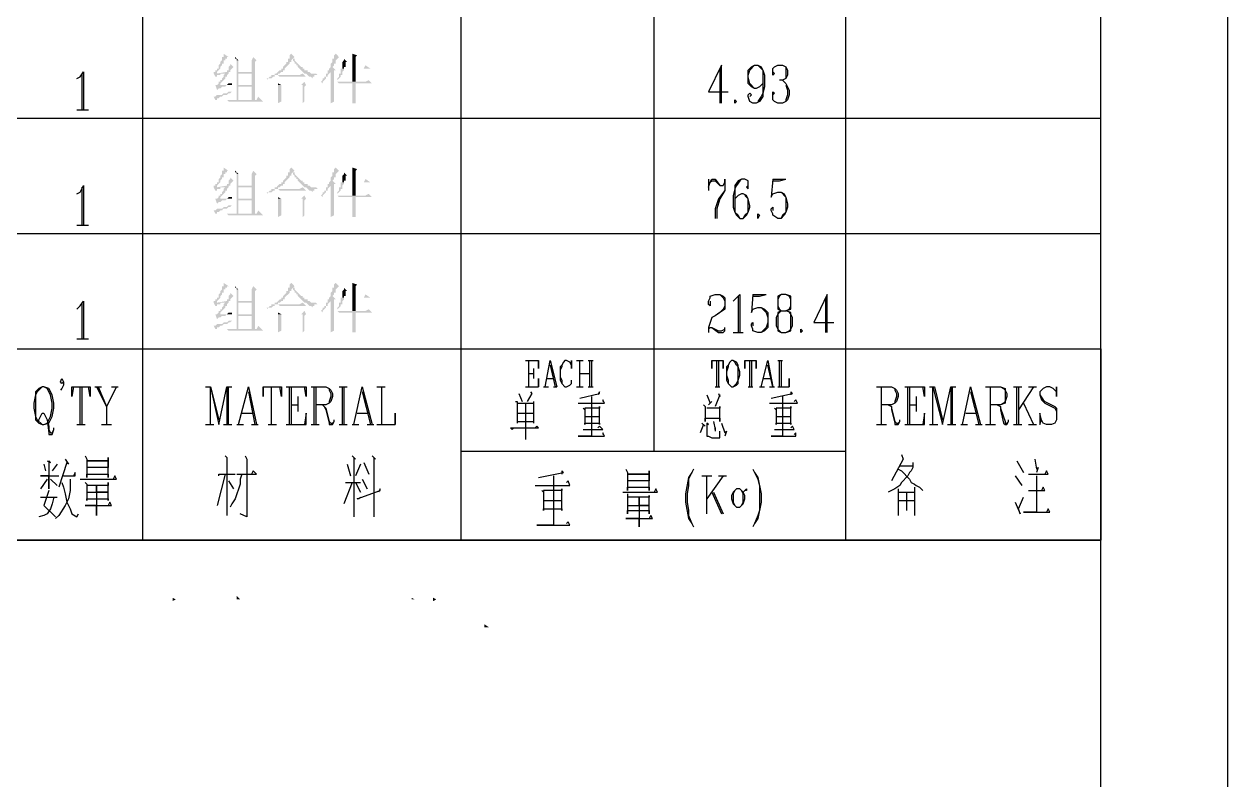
# Model space of a CAD drawing. Extents: x 51 to 246, y 3 to 417.
# Drawn here: x 214.97 to 245.87, y 22.67 to 42.08 of the extents above; entities that cross this region are included whole.
import ezdxf

# ---------------------------------------------------------------- set-up
doc = ezdxf.new("R2010")
doc.units = 0
doc.header["$MEASUREMENT"] = 0
doc.layers.add('_____1', color=160, linetype='Continuous')

msp = doc.modelspace()

# ---------------------------------------------------------------- hatches: boundary and pattern name
at = {"layer": '_____1'}
for points in [[(220.091, 41.317), (220.091, 41.232), (220.049, 41.232), (220.049, 41.148), (220.006, 41.105), (220.006, 41.063), (219.964, 41.021), (219.964, 40.936), (219.922, 40.936), (219.922, 40.894), (219.879, 40.894), (219.879, 40.851), (219.837, 40.851), (219.837, 40.809), (219.879, 40.724), (219.922, 40.724), (219.922, 40.767), (220.006, 40.767), (220.006, 40.809), (220.133, 40.809), (219.922, 40.809), (219.922, 40.851), (220.006, 40.936), (220.006, 40.978), (220.049, 41.021), (220.049, 41.063), (220.091, 41.063), (220.091, 41.148), (220.133, 41.148), (220.133, 41.19), (220.176, 41.19), (220.176, 41.232), (220.218, 41.232)], [(220.387, 41.232), (220.387, 41.19), (220.43, 41.19), (220.43, 41.148), (220.472, 41.148)], [(220.853, 41.232), (220.811, 41.148), (220.43, 41.148), (220.811, 41.148), (220.811, 40.851), (220.472, 40.851), (220.811, 40.809), (220.811, 40.513), (220.472, 40.513), (220.811, 40.47), (220.811, 40.132), (220.43, 40.132), (220.895, 40.132), (220.895, 41.105), (220.938, 41.148)], [(220.43, 41.148), (220.43, 40.132), (220.472, 40.132), (220.472, 40.47), (220.811, 40.47), (220.472, 40.513), (220.472, 40.809), (220.811, 40.809), (220.472, 40.851), (220.472, 41.148), (220.811, 41.148)], [(221.827, 41.317), (221.784, 41.275), (221.784, 41.19), (221.742, 41.19), (221.742, 41.105), (221.7, 41.105), (221.7, 41.063), (221.615, 40.978), (221.615, 40.936), (221.573, 40.936), (221.573, 40.894), (221.53, 40.894), (221.446, 40.809), (221.403, 40.809), (221.403, 40.767), (221.319, 40.767), (221.319, 40.724), (221.276, 40.724), (221.234, 40.682), (221.192, 40.682), (221.234, 40.64), (221.234, 40.682), (221.319, 40.682), (221.361, 40.724), (221.403, 40.724), (221.403, 40.767), (221.488, 40.767), (221.488, 40.809), (221.53, 40.809), (221.573, 40.851), (221.615, 40.851), (221.615, 40.894), (221.657, 40.894), (221.657, 40.936), (221.784, 41.063), (221.784, 41.105), (221.827, 41.105), (221.827, 41.148), (221.911, 41.232)], [(221.869, 41.19), (221.869, 41.148), (221.911, 41.105), (221.911, 41.063), (221.954, 41.063), (221.954, 41.021), (221.996, 41.021), (221.996, 40.978), (222.165, 40.809), (222.208, 40.809), (222.292, 40.724), (222.335, 40.724), (222.377, 40.682), (222.377, 40.724), (222.419, 40.724), (222.419, 40.767), (222.504, 40.767), (222.462, 40.809), (222.335, 40.809), (222.292, 40.851), (222.25, 40.851), (222.25, 40.894), (222.165, 40.894), (222.165, 40.936), (222.123, 40.936), (222.123, 40.978), (222.081, 40.978), (221.911, 41.148), (221.911, 41.19)], [(222.97, 41.317), (222.927, 41.275), (222.927, 41.19), (222.885, 41.19), (222.885, 41.105), (222.843, 41.063), (222.843, 40.978), (222.8, 40.936), (222.8, 40.894), (222.758, 40.894), (222.758, 40.809), (222.716, 40.809), (222.716, 40.724), (222.673, 40.724), (222.673, 40.682), (222.631, 40.682), (222.631, 40.64), (222.589, 40.597), (222.631, 40.555), (222.631, 40.597), (222.716, 40.682), (222.716, 40.724), (222.758, 40.724), (222.758, 40.767), (222.843, 40.851), (222.927, 40.894), (222.97, 40.894), (222.885, 40.978), (222.927, 41.021), (222.927, 41.063), (222.97, 41.063), (222.97, 41.148), (223.054, 41.232)], [(223.181, 41.19), (223.181, 41.148), (223.139, 41.105), (223.139, 40.936), (223.181, 40.936), (223.181, 40.978), (223.224, 40.978), (223.224, 41.105), (223.266, 41.105)], [(223.393, 41.317), (223.393, 40.936), (223.478, 40.936), (223.478, 41.232), (223.52, 41.275)], [(220.26, 41.063), (220.26, 41.021), (220.218, 40.978), (220.218, 40.894), (220.176, 40.894), (220.176, 40.851), (219.922, 40.809), (220.133, 40.809), (220.091, 40.767), (220.091, 40.724), (220.049, 40.682), (220.049, 40.64), (220.006, 40.64), (220.006, 40.597), (219.964, 40.597), (219.964, 40.555), (219.922, 40.513), (219.879, 40.513), (219.922, 40.385), (219.964, 40.428), (220.006, 40.428), (220.049, 40.47), (220.133, 40.47), (220.176, 40.513), (219.964, 40.513), (220.006, 40.513), (220.006, 40.555), (220.049, 40.597), (220.091, 40.64), (220.133, 40.682), (220.133, 40.724), (220.176, 40.724), (220.176, 40.767), (220.218, 40.809), (220.218, 40.851), (220.26, 40.851), (220.26, 40.894), (220.345, 40.978)], [(222.123, 40.809), (222.038, 40.767), (221.488, 40.767), (221.53, 40.724), (222.208, 40.724)], [(222.927, 40.894), (222.843, 40.851), (222.843, 40.047), (222.927, 40.089), (222.927, 40.301)], [(223.732, 41.021), (223.689, 40.936), (223.097, 40.936), (223.097, 40.809), (223.054, 40.809), (223.054, 40.724), (223.012, 40.682), (223.012, 40.64), (223.097, 40.724), (223.097, 40.767), (223.139, 40.767), (223.139, 40.851), (223.181, 40.894), (223.181, 40.936), (223.859, 40.936)], [(220.303, 40.555), (220.218, 40.555), (220.176, 40.513), (219.964, 40.513), (220.303, 40.513)], [(222.165, 40.597), (222.081, 40.513), (221.488, 40.513), (221.488, 40.174), (222.123, 40.174), (222.123, 40.047), (222.165, 40.089), (222.165, 40.174), (221.573, 40.174), (221.573, 40.513), (222.208, 40.513)], [(221.488, 40.555), (221.488, 40.513), (221.573, 40.513)], [(222.208, 40.513), (222.123, 40.513), (222.123, 40.174), (221.573, 40.174), (222.165, 40.174), (222.165, 40.47)], [(223.816, 40.64), (223.732, 40.597), (223.012, 40.597), (223.054, 40.555), (223.901, 40.555)], [(220.98, 40.216), (220.938, 40.132), (220.176, 40.132), (220.218, 40.089), (221.107, 40.089)], [(221.488, 40.174), (221.488, 40.047), (221.573, 40.089), (221.573, 40.174), (222.123, 40.174)], [(220.091, 38.396), (220.091, 38.311), (220.049, 38.311), (220.049, 38.227), (220.006, 38.184), (220.006, 38.142), (219.964, 38.1), (219.964, 38.015), (219.922, 38.015), (219.922, 37.973), (219.879, 37.973), (219.879, 37.93), (219.837, 37.93), (219.837, 37.888), (219.879, 37.803), (219.922, 37.803), (219.922, 37.846), (220.006, 37.846), (220.006, 37.888), (220.133, 37.888), (219.922, 37.888), (219.922, 37.93), (220.006, 38.015), (220.006, 38.057), (220.049, 38.1), (220.049, 38.142), (220.091, 38.142), (220.091, 38.227), (220.133, 38.227), (220.133, 38.269), (220.176, 38.269), (220.176, 38.311), (220.218, 38.311)], [(221.827, 38.396), (221.784, 38.354), (221.784, 38.269), (221.742, 38.269), (221.742, 38.184), (221.7, 38.184), (221.7, 38.142), (221.615, 38.057), (221.615, 38.015), (221.573, 38.015), (221.573, 37.973), (221.53, 37.973), (221.446, 37.888), (221.403, 37.888), (221.403, 37.846), (221.319, 37.846), (221.319, 37.803), (221.276, 37.803), (221.234, 37.761), (221.192, 37.761), (221.234, 37.719), (221.234, 37.761), (221.319, 37.761), (221.361, 37.803), (221.403, 37.803), (221.403, 37.846), (221.488, 37.846), (221.488, 37.888), (221.53, 37.888), (221.573, 37.93), (221.615, 37.93), (221.615, 37.973), (221.657, 37.973), (221.657, 38.015), (221.784, 38.142), (221.784, 38.184), (221.827, 38.184), (221.827, 38.227), (221.911, 38.311)], [(222.97, 38.396), (222.927, 38.354), (222.927, 38.269), (222.885, 38.269), (222.885, 38.184), (222.843, 38.142), (222.843, 38.057), (222.8, 38.015), (222.8, 37.973), (222.758, 37.973), (222.758, 37.888), (222.716, 37.888), (222.716, 37.803), (222.673, 37.803), (222.673, 37.761), (222.631, 37.761), (222.631, 37.719), (222.589, 37.676), (222.631, 37.634), (222.631, 37.676), (222.716, 37.761), (222.716, 37.803), (222.758, 37.803), (222.758, 37.846), (222.843, 37.93), (222.927, 37.973), (222.97, 37.973), (222.885, 38.057), (222.927, 38.1), (222.927, 38.142), (222.97, 38.142), (222.97, 38.227), (223.054, 38.311)], [(223.393, 38.396), (223.393, 38.015), (223.478, 38.015), (223.478, 38.311), (223.52, 38.354)], [(220.26, 38.142), (220.26, 38.1), (220.218, 38.057), (220.218, 37.973), (220.176, 37.973), (220.176, 37.93), (219.922, 37.888), (220.133, 37.888), (220.091, 37.846), (220.091, 37.803), (220.049, 37.761), (220.049, 37.719), (220.006, 37.719), (220.006, 37.676), (219.964, 37.676), (219.964, 37.634), (219.922, 37.592), (219.879, 37.592), (219.922, 37.465), (219.964, 37.507), (220.006, 37.507), (220.049, 37.549), (220.133, 37.549), (220.176, 37.592), (219.964, 37.592), (220.006, 37.592), (220.006, 37.634), (220.049, 37.676), (220.091, 37.719), (220.133, 37.761), (220.133, 37.803), (220.176, 37.803), (220.176, 37.846), (220.218, 37.888), (220.218, 37.93), (220.26, 37.93), (220.26, 37.973), (220.345, 38.057)], [(220.387, 38.311), (220.387, 38.269), (220.43, 38.269), (220.43, 38.227), (220.472, 38.227)], [(220.853, 38.311), (220.811, 38.227), (220.43, 38.227), (220.811, 38.227), (220.811, 37.93), (220.472, 37.93), (220.811, 37.888), (220.811, 37.592), (220.472, 37.592), (220.811, 37.549), (220.811, 37.21), (220.43, 37.21), (220.895, 37.21), (220.895, 38.184), (220.938, 38.227)], [(220.43, 38.227), (220.43, 37.21), (220.472, 37.21), (220.472, 37.549), (220.811, 37.549), (220.472, 37.592), (220.472, 37.888), (220.811, 37.888), (220.472, 37.93), (220.472, 38.227), (220.811, 38.227)], [(221.869, 38.269), (221.869, 38.227), (221.911, 38.184), (221.911, 38.142), (221.954, 38.142), (221.954, 38.1), (221.996, 38.1), (221.996, 38.057), (222.165, 37.888), (222.208, 37.888), (222.292, 37.803), (222.335, 37.803), (222.377, 37.761), (222.377, 37.803), (222.419, 37.803), (222.419, 37.846), (222.504, 37.846), (222.462, 37.888), (222.335, 37.888), (222.292, 37.93), (222.25, 37.93), (222.25, 37.973), (222.165, 37.973), (222.165, 38.015), (222.123, 38.015), (222.123, 38.057), (222.081, 38.057), (221.911, 38.227), (221.911, 38.269)], [(223.732, 38.1), (223.689, 38.015), (223.097, 38.015), (223.097, 37.888), (223.054, 37.888), (223.054, 37.803), (223.012, 37.761), (223.012, 37.719), (223.097, 37.803), (223.097, 37.846), (223.139, 37.846), (223.139, 37.93), (223.181, 37.973), (223.181, 38.015), (223.859, 38.015)], [(223.181, 38.269), (223.181, 38.227), (223.139, 38.184), (223.139, 38.015), (223.181, 38.015), (223.181, 38.057), (223.224, 38.057), (223.224, 38.184), (223.266, 38.184)], [(222.123, 37.888), (222.038, 37.846), (221.488, 37.846), (221.53, 37.803), (222.208, 37.803)], [(222.927, 37.973), (222.843, 37.93), (222.843, 37.126), (222.927, 37.168), (222.927, 37.38)], [(223.816, 37.719), (223.732, 37.676), (223.012, 37.676), (223.054, 37.634), (223.901, 37.634)], [(220.303, 37.634), (220.218, 37.634), (220.176, 37.592), (219.964, 37.592), (220.303, 37.592)], [(222.165, 37.676), (222.081, 37.592), (221.488, 37.592), (221.488, 37.253), (222.123, 37.253), (222.123, 37.126), (222.165, 37.168), (222.165, 37.253), (221.573, 37.253), (221.573, 37.592), (222.208, 37.592)], [(221.488, 37.634), (221.488, 37.592), (221.573, 37.592)], [(222.208, 37.592), (222.123, 37.592), (222.123, 37.253), (221.573, 37.253), (222.165, 37.253), (222.165, 37.549)], [(220.98, 37.295), (220.938, 37.21), (220.176, 37.21), (220.218, 37.168), (221.107, 37.168)], [(221.488, 37.253), (221.488, 37.126), (221.573, 37.168), (221.573, 37.253), (222.123, 37.253)], [(220.091, 35.433), (220.091, 35.348), (220.049, 35.348), (220.049, 35.263), (220.006, 35.221), (220.006, 35.179), (219.964, 35.136), (219.964, 35.052), (219.922, 35.052), (219.922, 35.009), (219.879, 35.009), (219.879, 34.967), (219.837, 34.967), (219.837, 34.925), (219.879, 34.84), (219.922, 34.84), (219.922, 34.882), (220.006, 34.882), (220.006, 34.925), (220.133, 34.925), (219.922, 34.925), (219.922, 34.967), (220.006, 35.052), (220.006, 35.094), (220.049, 35.136), (220.049, 35.179), (220.091, 35.179), (220.091, 35.263), (220.133, 35.263), (220.133, 35.306), (220.176, 35.306), (220.176, 35.348), (220.218, 35.348)], [(220.387, 35.348), (220.387, 35.306), (220.43, 35.306), (220.43, 35.263), (220.472, 35.263)], [(220.853, 35.348), (220.811, 35.263), (220.43, 35.263), (220.811, 35.263), (220.811, 34.967), (220.472, 34.967), (220.811, 34.925), (220.811, 34.628), (220.472, 34.628), (220.811, 34.586), (220.811, 34.247), (220.43, 34.247), (220.895, 34.247), (220.895, 35.221), (220.938, 35.263)], [(220.43, 35.263), (220.43, 34.247), (220.472, 34.247), (220.472, 34.586), (220.811, 34.586), (220.472, 34.628), (220.472, 34.925), (220.811, 34.925), (220.472, 34.967), (220.472, 35.263), (220.811, 35.263)], [(221.827, 35.433), (221.784, 35.39), (221.784, 35.306), (221.742, 35.306), (221.742, 35.221), (221.7, 35.221), (221.7, 35.179), (221.615, 35.094), (221.615, 35.052), (221.573, 35.052), (221.573, 35.009), (221.53, 35.009), (221.446, 34.925), (221.403, 34.925), (221.403, 34.882), (221.319, 34.882), (221.319, 34.84), (221.276, 34.84), (221.234, 34.798), (221.192, 34.798), (221.234, 34.755), (221.234, 34.798), (221.319, 34.798), (221.361, 34.84), (221.403, 34.84), (221.403, 34.882), (221.488, 34.882), (221.488, 34.925), (221.53, 34.925), (221.573, 34.967), (221.615, 34.967), (221.615, 35.009), (221.657, 35.009), (221.657, 35.052), (221.784, 35.179), (221.784, 35.221), (221.827, 35.221), (221.827, 35.263), (221.911, 35.348)], [(221.869, 35.306), (221.869, 35.263), (221.911, 35.221), (221.911, 35.179), (221.954, 35.179), (221.954, 35.136), (221.996, 35.136), (221.996, 35.094), (222.165, 34.925), (222.208, 34.925), (222.292, 34.84), (222.335, 34.84), (222.377, 34.798), (222.377, 34.84), (222.419, 34.84), (222.419, 34.882), (222.504, 34.882), (222.462, 34.925), (222.335, 34.925), (222.292, 34.967), (222.25, 34.967), (222.25, 35.009), (222.165, 35.009), (222.165, 35.052), (222.123, 35.052), (222.123, 35.094), (222.081, 35.094), (221.911, 35.263), (221.911, 35.306)], [(222.97, 35.433), (222.927, 35.39), (222.927, 35.306), (222.885, 35.306), (222.885, 35.221), (222.843, 35.179), (222.843, 35.094), (222.8, 35.052), (222.8, 35.009), (222.758, 35.009), (222.758, 34.925), (222.716, 34.925), (222.716, 34.84), (222.673, 34.84), (222.673, 34.798), (222.631, 34.798), (222.631, 34.755), (222.589, 34.713), (222.631, 34.671), (222.631, 34.713), (222.716, 34.798), (222.716, 34.84), (222.758, 34.84), (222.758, 34.882), (222.843, 34.967), (222.927, 35.009), (222.97, 35.009), (222.885, 35.094), (222.927, 35.136), (222.927, 35.179), (222.97, 35.179), (222.97, 35.263), (223.054, 35.348)], [(223.181, 35.306), (223.181, 35.263), (223.139, 35.221), (223.139, 35.052), (223.181, 35.052), (223.181, 35.094), (223.224, 35.094), (223.224, 35.221), (223.266, 35.221)], [(223.393, 35.433), (223.393, 35.052), (223.478, 35.052), (223.478, 35.348), (223.52, 35.39)], [(220.26, 35.179), (220.26, 35.136), (220.218, 35.094), (220.218, 35.009), (220.176, 35.009), (220.176, 34.967), (219.922, 34.925), (220.133, 34.925), (220.091, 34.882), (220.091, 34.84), (220.049, 34.798), (220.049, 34.755), (220.006, 34.755), (220.006, 34.713), (219.964, 34.713), (219.964, 34.671), (219.922, 34.628), (219.879, 34.628), (219.922, 34.501), (219.964, 34.544), (220.006, 34.544), (220.049, 34.586), (220.133, 34.586), (220.176, 34.628), (219.964, 34.628), (220.006, 34.628), (220.006, 34.671), (220.049, 34.713), (220.091, 34.755), (220.133, 34.798), (220.133, 34.84), (220.176, 34.84), (220.176, 34.882), (220.218, 34.925), (220.218, 34.967), (220.26, 34.967), (220.26, 35.009), (220.345, 35.094)], [(222.123, 34.925), (222.038, 34.882), (221.488, 34.882), (221.53, 34.84), (222.208, 34.84)], [(222.927, 35.009), (222.843, 34.967), (222.843, 34.163), (222.927, 34.205), (222.927, 34.417)], [(223.732, 35.136), (223.689, 35.052), (223.097, 35.052), (223.097, 34.925), (223.054, 34.925), (223.054, 34.84), (223.012, 34.798), (223.012, 34.755), (223.097, 34.84), (223.097, 34.882), (223.139, 34.882), (223.139, 34.967), (223.181, 35.009), (223.181, 35.052), (223.859, 35.052)], [(220.303, 34.671), (220.218, 34.671), (220.176, 34.628), (219.964, 34.628), (220.303, 34.628)], [(222.165, 34.713), (222.081, 34.628), (221.488, 34.628), (221.488, 34.29), (222.123, 34.29), (222.123, 34.163), (222.165, 34.205), (222.165, 34.29), (221.573, 34.29), (221.573, 34.628), (222.208, 34.628)], [(221.488, 34.671), (221.488, 34.628), (221.573, 34.628)], [(222.208, 34.628), (222.123, 34.628), (222.123, 34.29), (221.573, 34.29), (222.165, 34.29), (222.165, 34.586)], [(223.816, 34.755), (223.732, 34.713), (223.012, 34.713), (223.054, 34.671), (223.901, 34.671)], [(220.98, 34.332), (220.938, 34.247), (220.176, 34.247), (220.218, 34.205), (221.107, 34.205)], [(221.488, 34.29), (221.488, 34.163), (221.573, 34.205), (221.573, 34.29), (222.123, 34.29)], [(218.779, 27.347), (218.779, 27.262), (218.863, 27.305)], [(220.43, 27.389), (220.43, 27.305), (220.514, 27.305)], [(224.917, 27.347), (224.917, 27.305), (225.002, 27.305)], [(225.467, 27.347), (225.467, 27.262), (225.552, 27.305)], [(221.149, 26.924), (220.98, 26.924), (221.192, 26.924)], [(226.78, 26.67), (226.78, 26.585), (226.907, 26.585)]]:
    msp.add_hatch(color=7, dxfattribs=at).paths.add_polyline_path(points, is_closed=False)
for points in [[(223.393, 40.936), (223.478, 40.936), (223.478, 40.597), (223.393, 40.597)], [(223.393, 40.047), (223.478, 40.047), (223.478, 40.555), (223.393, 40.555)], [(220.345, 40.343), (220.218, 40.343), (220.176, 40.301), (220.091, 40.301), (220.049, 40.259), (219.922, 40.259), (219.879, 40.216), (219.837, 40.216), (219.879, 40.132), (219.922, 40.132), (219.922, 40.174), (219.964, 40.174), (220.006, 40.216), (220.049, 40.216), (220.091, 40.259), (220.176, 40.259), (220.218, 40.301), (220.26, 40.301), (220.303, 40.343)], [(223.393, 38.015), (223.478, 38.015), (223.478, 37.676), (223.393, 37.676)], [(220.345, 37.422), (220.218, 37.422), (220.176, 37.38), (220.091, 37.38), (220.049, 37.338), (219.922, 37.338), (219.879, 37.295), (219.837, 37.295), (219.879, 37.21), (219.922, 37.21), (219.922, 37.253), (219.964, 37.253), (220.006, 37.295), (220.049, 37.295), (220.091, 37.338), (220.176, 37.338), (220.218, 37.38), (220.26, 37.38), (220.303, 37.422)], [(223.393, 37.126), (223.478, 37.126), (223.478, 37.634), (223.393, 37.634)], [(223.393, 35.052), (223.478, 35.052), (223.478, 34.713), (223.393, 34.713)], [(223.393, 34.163), (223.478, 34.163), (223.478, 34.671), (223.393, 34.671)], [(220.345, 34.459), (220.218, 34.459), (220.176, 34.417), (220.091, 34.417), (220.049, 34.374), (219.922, 34.374), (219.879, 34.332), (219.837, 34.332), (219.879, 34.247), (219.922, 34.247), (219.922, 34.29), (219.964, 34.29), (220.006, 34.332), (220.049, 34.332), (220.091, 34.374), (220.176, 34.374), (220.218, 34.417), (220.26, 34.417), (220.303, 34.459)]]:
    msp.add_hatch(color=7, dxfattribs=at).paths.add_polyline_path(points)

# ---------------------------------------------------------------- linework, layer by layer
at = {"layer": '_____1', "color": 7}
for p, q in [((245.872, 3.259), (245.872, 417.025)), ((242.612, 6.519), (242.612, 413.766)), ((218.017, 28.829), (218.017, 148.928)), ((226.187, 28.829), (226.187, 148.928)), ((231.14, 31.115), (231.14, 148.928)), ((236.051, 148.928), (236.051, 28.829)), ((216.45, 40.809), (216.45, 39.878)), ((232.833, 40.936), (232.833, 40.047)), ((216.323, 39.878), (216.62, 39.878)), ((183.557, 39.666), (242.612, 39.666)), ((232.537, 38.1), (232.537, 37.803)), ((234.188, 38.1), (234.527, 38.1)), ((216.45, 37.888), (216.45, 36.914)), ((216.323, 36.914), (216.62, 36.914)), ((183.557, 36.703), (242.612, 36.703)), ((216.45, 34.925), (216.45, 33.993)), ((233.299, 35.094), (233.299, 34.163)), ((233.68, 35.136), (234.019, 35.136)), ((235.543, 35.052), (235.543, 34.163)), ((233.172, 34.163), (233.426, 34.163)), ((183.557, 33.739), (242.612, 33.739)), ((216.323, 33.993), (216.62, 33.993)), ((242.612, 33.739), (242.612, 28.829)), ((227.923, 32.766), (227.923, 33.443)), ((229.15, 33.443), (229.32, 33.443)), ((229.235, 32.766), (229.235, 33.443)), ((229.447, 33.443), (229.574, 33.443)), ((229.489, 32.766), (229.489, 33.443)), ((229.531, 33.443), (229.531, 32.766)), ((232.749, 32.766), (232.749, 33.443)), ((232.791, 33.443), (232.791, 32.766)), ((233.595, 32.766), (233.595, 33.443)), ((233.638, 33.443), (233.638, 32.766)), ((234.315, 33.443), (234.442, 33.443)), ((234.357, 32.766), (234.357, 33.443)), ((234.4, 33.443), (234.4, 32.766)), ((227.923, 33.104), (228.05, 33.104)), ((228.05, 33.231), (228.05, 32.977)), ((228.473, 33.316), (228.6, 32.766)), ((229.235, 33.104), (229.489, 33.104)), ((216.408, 31.792), (216.408, 32.766)), ((216.45, 32.766), (216.45, 31.792)), ((216.789, 32.766), (216.958, 32.766)), ((217.339, 32.766), (217.085, 32.258)), ((217.212, 32.766), (217.382, 32.766)), ((219.625, 32.766), (219.752, 32.766)), ((220.176, 32.766), (220.303, 32.766)), ((220.218, 31.792), (220.218, 32.766)), ((221.319, 31.792), (221.319, 32.766)), ((221.784, 31.792), (221.784, 32.766)), ((221.827, 32.766), (221.827, 31.792)), ((222.419, 31.792), (222.419, 32.766)), ((222.462, 32.766), (222.462, 31.792)), ((223.054, 32.766), (223.266, 32.766)), ((223.139, 31.792), (223.139, 32.766)), ((223.181, 32.766), (223.181, 31.792)), ((224.028, 32.766), (224.24, 32.766)), ((224.155, 31.792), (224.155, 32.766)), ((228.304, 32.766), (228.431, 32.766)), ((228.388, 32.977), (228.558, 32.977)), ((228.558, 32.766), (228.642, 32.766)), ((229.15, 32.766), (229.32, 32.766)), ((229.447, 32.766), (229.574, 32.766)), ((232.706, 32.766), (232.833, 32.766)), ((233.553, 32.766), (233.68, 32.766)), ((233.849, 32.766), (233.976, 32.766)), ((233.934, 32.977), (234.146, 32.977)), ((234.103, 32.766), (234.23, 32.766)), ((236.982, 31.792), (236.982, 32.766)), ((237.659, 31.792), (237.659, 32.766)), ((237.702, 32.766), (237.702, 31.792)), ((238.21, 32.766), (238.337, 32.766)), ((238.294, 31.792), (238.294, 32.766)), ((238.337, 32.766), (238.548, 31.919)), ((238.76, 32.766), (238.887, 32.766)), ((238.802, 31.792), (238.802, 32.766)), ((239.776, 31.792), (239.776, 32.766)), ((240.369, 32.766), (240.58, 32.766)), ((240.453, 31.792), (240.453, 32.766)), ((240.496, 32.766), (240.496, 31.792)), ((240.877, 32.766), (240.496, 32.173)), ((240.75, 32.766), (240.961, 32.766)), ((220.726, 32.638), (220.895, 31.792)), ((221.996, 32.512), (221.996, 32.131)), ((223.647, 32.638), (223.859, 31.792)), ((227.669, 32.596), (227.753, 32.385)), ((237.871, 32.512), (237.871, 32.131)), ((239.268, 32.638), (239.48, 31.792)), ((221.827, 32.3), (221.996, 32.3)), ((227.626, 32.342), (228.05, 32.342)), ((227.838, 32.342), (227.838, 31.411)), ((228.05, 32.385), (228.05, 31.834)), ((237.702, 32.3), (237.871, 32.3)), ((240.623, 32.342), (240.877, 31.792)), ((220.557, 32.088), (220.853, 32.088)), ((223.52, 32.088), (223.774, 32.088)), ((227.626, 32.088), (228.05, 32.088)), ((227.626, 31.877), (228.05, 31.877)), ((239.141, 32.088), (239.395, 32.088)), ((216.323, 31.792), (216.535, 31.792)), ((216.958, 31.792), (217.212, 31.792)), ((219.625, 31.792), (219.837, 31.792)), ((220.091, 31.792), (220.303, 31.792)), ((220.43, 31.792), (220.599, 31.792)), ((220.811, 31.792), (220.98, 31.792)), ((221.234, 31.792), (221.446, 31.792)), ((222.335, 31.792), (222.546, 31.792)), ((223.054, 31.792), (223.266, 31.792)), ((223.393, 31.792), (223.562, 31.792)), ((223.774, 31.792), (223.943, 31.792)), ((236.855, 31.792), (237.109, 31.792)), ((238.21, 31.792), (238.421, 31.792)), ((238.675, 31.792), (238.887, 31.792)), ((239.014, 31.792), (239.183, 31.792)), ((239.395, 31.792), (239.564, 31.792)), ((239.649, 31.792), (239.903, 31.792)), ((240.369, 31.792), (240.58, 31.792)), ((240.75, 31.792), (240.961, 31.792)), ((226.187, 31.115), (236.051, 31.115)), ((215.477, 30.776), (215.519, 30.607)), ((215.815, 30.776), (215.688, 30.607)), ((223.266, 30.776), (223.351, 30.48)), ((223.605, 30.776), (223.478, 30.48)), ((223.689, 30.818), (223.816, 30.522)), ((237.448, 30.734), (237.786, 30.734)), ((240.453, 30.86), (240.623, 30.564)), ((215.561, 30.395), (215.392, 30.141)), ((215.646, 30.395), (215.815, 30.226)), ((220.133, 30.522), (219.922, 29.718)), ((220.218, 30.353), (220.345, 30.141)), ((223.393, 30.31), (223.181, 29.76)), ((223.224, 30.31), (223.605, 30.31)), ((223.478, 30.31), (223.605, 30.056)), ((223.647, 30.395), (223.774, 30.141)), ((232.368, 30.48), (232.622, 30.48)), ((232.495, 29.506), (232.495, 30.48)), ((232.918, 30.48), (232.495, 29.887)), ((232.791, 30.48), (233.003, 30.48)), ((240.411, 30.48), (240.58, 30.226)), ((232.622, 30.056), (232.876, 29.506)), ((232.664, 30.056), (232.918, 29.506)), ((237.405, 30.141), (237.405, 29.463)), ((237.405, 30.056), (237.829, 30.056)), ((237.617, 30.056), (237.617, 29.591)), ((237.829, 30.183), (237.829, 29.463)), ((215.392, 29.929), (215.815, 29.929)), ((237.405, 29.845), (237.829, 29.845)), ((242.612, 28.829), (183.557, 28.829)), ((242.612, 28.829), (183.557, 28.829))]:
    msp.add_line(p, q, dxfattribs=at)
for points in [[(216.323, 40.682), (216.408, 40.724), (216.493, 40.851), (216.493, 39.878)], [(232.876, 40.047), (232.876, 41.021), (232.537, 40.343), (233.045, 40.343)], [(233.934, 40.724), (233.934, 40.555), (233.849, 40.47), (233.765, 40.428), (233.722, 40.428), (233.638, 40.47), (233.553, 40.555), (233.553, 40.894), (233.638, 40.978), (233.722, 41.021), (233.807, 41.021), (233.892, 40.978), (233.934, 40.894), (233.976, 40.767), (233.976, 40.47), (233.934, 40.301), (233.934, 40.216), (233.849, 40.089), (233.765, 40.047), (233.68, 40.047), (233.595, 40.089), (233.553, 40.216), (233.553, 40.259), (233.595, 40.301), (233.638, 40.259), (233.595, 40.216)], [(233.722, 40.428), (233.595, 40.555), (233.553, 40.724), (233.553, 40.767), (233.595, 40.894), (233.722, 41.021)], [(233.807, 41.021), (233.934, 40.894), (233.934, 40.301), (233.892, 40.216), (233.807, 40.089)], [(234.188, 40.851), (234.23, 40.809), (234.188, 40.767), (234.188, 40.936), (234.23, 40.978), (234.315, 41.021), (234.442, 41.021), (234.527, 40.978), (234.569, 40.894), (234.569, 40.767), (234.527, 40.682), (234.442, 40.64), (234.357, 40.64)], [(234.442, 41.021), (234.527, 40.978), (234.527, 40.682), (234.442, 40.64), (234.527, 40.555), (234.611, 40.385), (234.611, 40.259), (234.569, 40.132), (234.527, 40.089), (234.442, 40.047), (234.315, 40.047), (234.23, 40.089), (234.188, 40.132), (234.188, 40.343), (234.23, 40.301), (234.188, 40.259)], [(234.527, 40.513), (234.569, 40.385), (234.569, 40.259), (234.527, 40.132), (234.527, 40.089)], [(232.537, 37.888), (232.579, 38.015), (232.622, 38.1), (232.706, 38.1), (232.833, 37.93), (232.918, 37.93), (232.96, 38.015), (232.96, 38.1)], [(232.579, 38.015), (232.622, 38.057), (232.706, 38.057), (232.833, 37.93)], [(232.96, 38.1), (232.96, 37.803), (232.833, 37.592), (232.749, 37.338), (232.749, 37.084)], [(233.553, 37.93), (233.511, 37.888), (233.553, 37.846), (233.553, 38.057), (233.468, 38.1), (233.384, 38.1), (233.299, 38.057), (233.214, 37.93), (233.214, 37.846), (233.172, 37.676), (233.172, 37.38), (233.214, 37.253), (233.257, 37.168), (233.341, 37.084), (233.426, 37.084), (233.511, 37.168), (233.553, 37.253), (233.595, 37.38), (233.595, 37.422), (233.553, 37.592), (233.511, 37.676), (233.426, 37.719), (233.384, 37.719), (233.299, 37.676), (233.214, 37.592), (233.214, 37.422)], [(233.384, 38.1), (233.341, 38.057), (233.257, 37.93), (233.214, 37.846), (233.214, 37.253), (233.299, 37.168), (233.341, 37.084)], [(234.188, 38.1), (234.146, 37.634), (234.188, 37.719), (234.315, 37.761), (234.4, 37.761), (234.484, 37.719), (234.527, 37.634), (234.569, 37.465), (234.569, 37.38), (234.527, 37.253), (234.484, 37.168), (234.4, 37.084), (234.315, 37.084), (234.188, 37.168), (234.188, 37.21), (234.146, 37.295), (234.146, 37.338), (234.188, 37.38), (234.188, 37.295)], [(234.188, 38.057), (234.357, 38.057), (234.527, 38.1)], [(216.323, 37.719), (216.408, 37.761), (216.493, 37.93), (216.493, 36.914)], [(232.96, 37.803), (232.791, 37.592), (232.706, 37.338), (232.706, 37.084)], [(234.4, 37.761), (234.527, 37.634), (234.527, 37.253), (234.442, 37.168), (234.4, 37.084)], [(233.426, 37.084), (233.468, 37.168), (233.553, 37.253), (233.553, 37.592), (233.468, 37.676)], [(216.323, 34.755), (216.408, 34.84), (216.493, 34.967), (216.493, 33.993)], [(232.579, 34.967), (232.579, 34.84), (232.537, 34.882), (232.537, 34.967), (232.579, 35.052), (232.579, 35.094), (232.706, 35.136), (232.833, 35.136), (232.918, 35.094), (232.96, 35.052), (232.96, 34.755), (232.706, 34.586), (232.622, 34.544), (232.537, 34.29), (232.537, 34.163)], [(232.833, 35.136), (232.918, 35.052), (232.96, 34.967), (232.96, 34.84), (232.918, 34.755), (232.833, 34.671), (232.706, 34.586)], [(233.172, 34.967), (233.341, 35.136), (233.341, 34.163)], [(233.68, 35.136), (233.638, 34.671), (233.68, 34.755), (233.807, 34.798), (233.892, 34.798), (233.976, 34.755), (234.061, 34.671), (234.061, 34.29), (233.976, 34.205), (233.892, 34.163), (233.807, 34.163), (233.68, 34.205), (233.68, 34.247), (233.638, 34.332), (233.638, 34.374), (233.68, 34.417), (233.68, 34.332)], [(233.68, 35.094), (233.849, 35.094), (234.019, 35.136)], [(234.4, 35.136), (234.315, 35.094), (234.315, 34.755), (234.4, 34.713), (234.527, 34.713), (234.654, 34.755), (234.654, 35.094), (234.527, 35.136), (234.4, 35.136), (234.357, 35.094), (234.315, 35.009), (234.315, 34.84), (234.357, 34.755), (234.4, 34.713)], [(234.527, 34.713), (234.611, 34.755), (234.654, 34.84), (234.654, 35.009), (234.611, 35.094), (234.527, 35.136)], [(235.585, 34.163), (235.585, 35.136), (235.246, 34.417), (235.754, 34.417)], [(233.892, 34.798), (234.019, 34.671), (234.061, 34.544), (234.061, 34.417), (234.019, 34.29), (233.892, 34.163)], [(234.4, 34.713), (234.315, 34.671), (234.315, 34.628), (234.273, 34.544), (234.273, 34.332), (234.315, 34.247), (234.315, 34.205), (234.4, 34.163), (234.527, 34.163), (234.654, 34.205), (234.654, 34.247), (234.696, 34.332), (234.696, 34.544), (234.654, 34.628), (234.654, 34.671), (234.527, 34.713)], [(234.4, 34.713), (234.315, 34.628), (234.315, 34.247), (234.4, 34.163)], [(234.527, 34.163), (234.611, 34.205), (234.654, 34.247), (234.654, 34.628), (234.611, 34.671)], [(232.537, 34.247), (232.579, 34.29), (232.622, 34.29), (232.791, 34.205), (232.876, 34.205), (232.96, 34.247), (232.96, 34.29)], [(232.622, 34.29), (232.791, 34.163), (232.918, 34.163), (232.96, 34.205), (232.96, 34.29)], [(227.838, 33.443), (228.177, 33.443), (228.177, 33.231), (228.177, 33.443)], [(228.346, 32.766), (228.473, 33.443), (228.642, 32.766)], [(229.023, 33.316), (229.023, 33.231), (229.023, 33.443), (229.023, 33.316), (228.981, 33.401), (228.896, 33.443), (228.854, 33.443), (228.812, 33.401), (228.769, 33.316), (228.727, 33.274), (228.727, 32.935), (228.769, 32.85), (228.854, 32.766), (228.896, 32.766), (228.981, 32.808), (229.023, 32.85), (229.023, 32.935)], [(228.854, 33.443), (228.812, 33.401), (228.769, 33.316), (228.769, 33.274), (228.727, 33.189), (228.727, 33.02), (228.769, 32.935), (228.769, 32.85), (228.854, 32.766)], [(232.622, 33.443), (232.622, 33.231), (232.622, 33.443), (232.918, 33.443), (232.918, 33.231), (232.918, 33.443)], [(233.13, 33.443), (233.087, 33.401), (233.045, 33.316), (233.003, 33.274), (233.003, 32.935), (233.045, 32.85), (233.13, 32.766), (233.172, 32.766), (233.257, 32.808), (233.299, 32.85), (233.299, 32.935), (233.341, 33.062), (233.341, 33.147), (233.299, 33.274), (233.299, 33.316), (233.257, 33.401), (233.172, 33.443), (233.13, 33.443), (233.087, 33.401), (233.045, 33.316), (233.045, 33.274), (233.003, 33.147), (233.003, 33.062), (233.045, 32.935), (233.045, 32.85), (233.13, 32.766)], [(233.172, 32.766), (233.257, 32.85), (233.299, 32.935), (233.299, 33.274), (233.257, 33.316), (233.214, 33.401), (233.172, 33.443)], [(233.468, 33.443), (233.468, 33.231), (233.468, 33.443), (233.765, 33.443), (233.765, 33.231), (233.765, 33.443)], [(233.892, 32.766), (234.061, 33.443), (234.188, 32.766), (234.061, 33.316)], [(215.434, 32.766), (215.35, 32.723), (215.265, 32.638), (215.265, 32.554), (215.223, 32.342), (215.223, 32.215), (215.265, 32.004), (215.265, 31.919), (215.35, 31.834), (215.434, 31.792), (215.477, 31.792), (215.604, 31.834), (215.688, 32.004), (215.731, 32.215), (215.731, 32.342), (215.688, 32.554), (215.604, 32.723), (215.477, 32.766), (215.434, 32.766), (215.307, 32.638), (215.265, 32.554), (215.265, 32.004), (215.307, 31.919), (215.434, 31.792)], [(215.477, 31.792), (215.561, 31.834), (215.646, 32.004), (215.688, 32.215), (215.688, 32.342), (215.646, 32.554), (215.561, 32.723), (215.477, 32.766)], [(215.985, 32.893), (215.942, 32.85), (215.9, 32.893), (215.942, 32.977), (215.985, 32.893), (215.985, 32.808), (215.942, 32.723), (215.9, 32.681)], [(216.239, 32.766), (216.196, 32.512), (216.196, 32.766), (216.662, 32.766), (216.662, 32.512), (216.62, 32.766)], [(216.831, 32.766), (217.085, 32.258), (217.085, 31.792)], [(216.874, 32.766), (217.085, 32.258), (217.085, 31.792)], [(219.752, 31.792), (219.752, 32.766), (219.964, 31.919)], [(219.752, 32.766), (219.964, 31.792), (220.176, 32.766), (220.176, 31.792)], [(220.472, 31.792), (220.726, 32.766), (220.938, 31.792)], [(221.107, 32.766), (221.107, 32.512), (221.107, 32.766), (221.573, 32.766), (221.573, 32.512), (221.53, 32.766)], [(221.7, 32.766), (222.208, 32.766), (222.208, 32.512), (222.165, 32.766)], [(222.335, 32.766), (222.716, 32.766), (222.8, 32.723), (222.843, 32.681), (222.885, 32.596), (222.885, 32.512), (222.843, 32.385), (222.8, 32.342), (222.716, 32.3), (222.462, 32.3)], [(222.716, 32.766), (222.8, 32.723), (222.8, 32.681), (222.843, 32.596), (222.843, 32.512), (222.8, 32.385), (222.8, 32.342), (222.716, 32.3)], [(223.435, 31.792), (223.647, 32.766), (223.901, 31.792)], [(227.838, 32.766), (228.177, 32.766), (228.177, 32.977), (228.177, 32.766)], [(234.315, 32.766), (234.611, 32.766), (234.611, 32.977), (234.611, 32.766)], [(236.855, 32.766), (237.236, 32.766), (237.321, 32.723), (237.363, 32.681), (237.405, 32.596), (237.405, 32.512), (237.363, 32.385), (237.321, 32.342), (237.236, 32.3), (236.982, 32.3)], [(237.236, 32.766), (237.321, 32.723), (237.321, 32.681), (237.363, 32.596), (237.363, 32.512), (237.321, 32.385), (237.321, 32.342), (237.236, 32.3)], [(237.575, 32.766), (238.083, 32.766), (238.083, 32.512), (238.04, 32.766)], [(238.294, 32.766), (238.548, 31.792), (238.76, 32.766), (238.76, 31.792)], [(239.056, 31.792), (239.268, 32.766), (239.522, 31.792)], [(239.649, 32.766), (240.03, 32.766), (240.157, 32.723), (240.157, 32.681), (240.199, 32.596), (240.199, 32.512), (240.157, 32.385), (240.157, 32.342), (240.03, 32.3), (239.776, 32.3)], [(240.03, 32.766), (240.115, 32.723), (240.157, 32.681), (240.157, 32.385), (240.115, 32.342), (240.03, 32.3)], [(241.469, 32.638), (241.469, 32.766), (241.469, 32.512), (241.469, 32.638), (241.385, 32.723), (241.3, 32.766), (241.215, 32.766), (241.131, 32.723), (241.046, 32.638), (241.046, 32.554), (241.088, 32.427), (241.131, 32.385), (241.173, 32.342), (241.427, 32.215), (241.469, 32.131)], [(227.965, 32.638), (228.007, 32.596), (227.88, 32.385)], [(229.531, 32.512), (229.531, 31.496), (229.193, 31.496), (229.87, 31.496), (229.828, 31.58), (229.828, 31.538)], [(229.235, 32.469), (229.743, 32.596), (229.743, 32.638), (229.701, 32.554)], [(232.495, 32.554), (232.579, 32.342), (232.622, 32.385), (232.537, 32.3)], [(232.791, 32.596), (232.833, 32.512), (232.833, 32.554), (232.706, 32.258)], [(234.146, 32.469), (234.696, 32.596), (234.654, 32.638), (234.654, 32.554)], [(234.442, 32.512), (234.442, 31.496), (234.146, 31.496), (234.781, 31.496), (234.781, 31.58), (234.738, 31.538)], [(241.046, 32.554), (241.131, 32.427), (241.173, 32.385), (241.342, 32.3), (241.427, 32.258), (241.469, 32.215), (241.469, 31.919), (241.427, 31.834), (241.342, 31.792), (241.215, 31.792), (241.131, 31.834), (241.088, 31.919), (241.046, 32.088), (241.046, 31.792), (241.088, 31.919)], [(222.631, 32.3), (222.716, 32.215), (222.8, 31.877), (222.843, 31.834), (222.885, 31.834), (222.927, 31.877)], [(222.673, 32.258), (222.716, 32.173), (222.8, 31.834), (222.8, 31.792), (222.885, 31.792), (222.927, 31.877), (222.927, 31.919)], [(227.584, 32.385), (227.626, 32.385), (227.626, 31.834)], [(229.193, 32.342), (229.87, 32.342), (229.828, 32.427), (229.828, 32.385)], [(229.32, 32.215), (229.362, 32.173), (229.362, 31.792), (229.362, 31.834), (229.743, 31.834), (229.743, 31.792), (229.743, 32.258), (229.743, 32.215), (229.362, 32.215), (229.362, 32.004), (229.743, 32.004)], [(232.41, 32.3), (232.452, 32.258), (232.452, 31.877), (232.452, 31.961), (232.833, 31.961), (232.833, 31.877), (232.833, 32.258), (232.833, 32.215), (232.495, 32.215)], [(234.103, 32.342), (234.823, 32.342), (234.781, 32.427), (234.738, 32.385)], [(234.23, 32.215), (234.273, 32.173), (234.273, 31.792), (234.273, 31.834), (234.654, 31.834), (234.654, 31.792), (234.654, 32.258), (234.654, 32.215), (234.273, 32.215), (234.273, 32.004), (234.654, 32.004)], [(237.151, 32.3), (237.236, 32.258), (237.236, 32.215), (237.321, 31.877), (237.363, 31.834), (237.405, 31.834), (237.448, 31.877)], [(237.236, 32.258), (237.236, 32.173), (237.321, 31.834), (237.321, 31.792), (237.405, 31.792), (237.448, 31.877), (237.448, 31.919)], [(239.945, 32.3), (240.03, 32.258), (240.03, 32.215), (240.157, 31.877), (240.157, 31.834), (240.199, 31.834), (240.242, 31.877)], [(240.03, 32.258), (240.03, 32.173), (240.115, 31.834), (240.157, 31.792), (240.199, 31.792), (240.242, 31.877), (240.242, 31.919)], [(215.35, 31.877), (215.35, 31.919), (215.434, 32.088), (215.477, 32.088), (215.561, 31.919), (215.604, 31.58), (215.604, 31.538), (215.688, 31.538), (215.731, 31.665), (215.731, 31.707)], [(215.561, 31.919), (215.604, 31.75), (215.604, 31.665), (215.646, 31.58), (215.688, 31.58), (215.731, 31.665)], [(221.7, 31.792), (222.208, 31.792), (222.208, 32.088), (222.165, 31.792)], [(224.028, 31.792), (224.494, 31.792), (224.494, 32.088), (224.494, 31.792)], [(232.368, 31.834), (232.452, 31.75), (232.41, 31.792), (232.325, 31.58)], [(232.495, 31.834), (232.537, 31.792), (232.495, 31.834), (232.495, 31.496), (232.537, 31.496), (232.622, 31.453), (232.833, 31.453), (232.833, 31.623)], [(232.664, 31.877), (232.706, 31.665), (232.706, 31.707), (232.706, 31.623)], [(232.876, 31.834), (232.96, 31.58), (233.003, 31.623), (232.96, 31.496)], [(237.575, 31.792), (238.083, 31.792), (238.083, 32.088), (238.04, 31.792)], [(227.542, 31.707), (227.499, 31.665), (227.457, 31.707), (228.177, 31.707), (228.134, 31.75), (228.092, 31.707)], [(229.32, 31.665), (229.828, 31.665), (229.743, 31.75), (229.701, 31.707)], [(234.23, 31.665), (234.738, 31.665), (234.696, 31.75), (234.654, 31.707)], [(216.535, 30.988), (216.577, 30.903), (216.577, 30.437), (216.577, 30.522), (217.128, 30.522), (217.128, 30.437), (217.128, 30.945), (217.128, 30.86), (216.577, 30.86), (217.128, 30.86), (217.128, 30.691), (216.577, 30.691)], [(220.133, 30.988), (220.176, 30.945), (220.176, 29.463)], [(220.641, 30.988), (220.684, 30.903), (220.684, 29.421), (220.514, 29.506)], [(223.393, 30.988), (223.478, 30.903), (223.435, 30.945), (223.435, 29.421)], [(223.901, 30.988), (223.986, 30.903), (223.943, 30.945), (223.943, 29.421)], [(237.49, 31.03), (237.532, 30.903), (237.236, 30.353)], [(215.561, 30.86), (215.646, 30.818), (215.604, 30.86), (215.604, 30.141), (215.604, 30.48), (215.392, 30.48), (215.858, 30.48)], [(216.027, 30.903), (216.112, 30.776), (216.069, 30.818), (215.858, 30.183)], [(220.43, 30.522), (220.938, 30.522), (220.853, 30.607), (220.811, 30.522)], [(228.177, 30.437), (228.812, 30.564), (228.769, 30.607), (228.769, 30.522)], [(230.42, 30.649), (230.463, 30.564), (230.463, 30.099), (230.463, 30.183), (231.013, 30.183), (231.013, 30.099), (231.013, 30.607), (231.013, 30.522), (230.463, 30.522), (231.013, 30.522), (231.013, 30.353), (230.463, 30.353)], [(232.156, 30.649), (232.114, 30.564), (232.029, 30.437), (231.944, 30.014), (231.944, 29.802), (232.029, 29.379), (232.114, 29.252), (232.156, 29.167)], [(233.68, 30.649), (233.722, 30.564), (233.807, 30.437), (233.892, 30.014), (233.892, 29.802), (233.807, 29.379), (233.722, 29.252), (233.68, 29.167)], [(237.786, 30.818), (237.786, 30.691), (237.744, 30.607), (237.702, 30.564), (237.659, 30.48), (237.49, 30.31), (237.448, 30.226), (237.321, 30.141), (237.151, 30.056)], [(237.405, 30.649), (237.49, 30.607), (237.702, 30.395), (237.744, 30.31), (237.829, 30.268), (237.871, 30.226), (237.956, 30.183), (238.04, 30.099)], [(240.75, 30.522), (241.258, 30.522), (241.215, 30.607), (241.173, 30.522)], [(240.919, 30.903), (240.961, 30.649), (241.004, 30.691), (240.961, 30.564)], [(216.154, 30.395), (216.154, 30.099), (216.112, 29.887), (216.027, 29.718), (215.858, 29.463), (215.773, 29.379)], [(215.942, 30.31), (215.985, 30.183), (216.027, 30.014), (216.069, 29.802), (216.154, 29.633), (216.196, 29.506), (216.323, 29.421), (216.366, 29.506)], [(215.985, 30.48), (216.281, 30.48), (216.281, 30.564), (216.239, 30.48)], [(216.408, 30.395), (217.339, 30.395), (217.297, 30.48), (217.255, 30.395)], [(216.535, 30.31), (216.577, 30.268), (216.577, 29.845), (216.577, 29.887), (217.128, 29.887), (217.128, 29.845), (217.128, 30.31), (217.128, 30.226), (216.577, 30.226), (216.577, 30.056), (217.128, 30.056), (216.831, 30.056), (216.831, 30.226), (216.831, 29.463), (216.831, 29.718), (216.535, 29.718), (217.212, 29.718), (217.17, 29.802), (217.128, 29.718)], [(219.964, 30.48), (219.964, 30.522), (220.387, 30.522)], [(220.557, 30.522), (220.514, 30.395), (220.514, 30.268), (220.387, 29.887), (220.303, 29.76), (220.26, 29.675)], [(228.092, 30.226), (228.981, 30.226), (228.939, 30.353), (228.896, 30.31)], [(228.558, 30.48), (228.558, 29.21), (228.134, 29.21), (228.981, 29.21), (228.939, 29.294), (228.896, 29.252)], [(232.114, 30.564), (232.029, 30.395), (232.029, 30.226), (231.987, 30.014), (231.987, 29.802), (232.029, 29.591), (232.029, 29.463), (232.114, 29.252)], [(233.722, 30.564), (233.807, 30.395), (233.849, 30.226), (233.849, 29.591), (233.807, 29.463), (233.722, 29.252)], [(240.961, 30.48), (240.961, 29.548), (240.623, 29.548), (241.3, 29.548), (241.258, 29.633), (241.215, 29.548)], [(215.604, 30.099), (215.477, 29.718), (215.773, 29.421)], [(223.605, 29.929), (223.562, 29.887), (223.52, 29.887), (224.113, 30.099), (224.113, 30.141), (224.07, 30.056)], [(228.261, 30.099), (228.304, 30.056), (228.304, 29.591), (228.304, 29.633), (228.769, 29.633), (228.769, 29.591), (228.769, 30.141), (228.769, 30.099), (228.304, 30.099), (228.304, 29.845), (228.769, 29.845)], [(230.336, 30.056), (231.225, 30.056), (231.182, 30.141), (231.14, 30.056)], [(230.463, 30.014), (230.463, 29.506), (230.463, 29.591), (231.013, 29.591), (231.013, 29.506), (231.013, 29.972), (231.013, 29.929), (230.463, 29.929), (230.463, 29.718), (231.013, 29.718), (230.759, 29.718), (230.759, 29.929), (230.759, 29.167), (230.759, 29.379), (230.42, 29.379), (231.098, 29.379), (231.055, 29.463), (231.013, 29.379)], [(233.214, 30.099), (233.172, 30.014), (233.172, 29.802), (233.214, 29.718)], [(233.384, 29.718), (233.426, 29.802), (233.426, 30.014), (233.384, 30.099)], [(233.426, 30.056), (233.511, 30.141), (233.511, 30.099), (233.468, 30.099)], [(240.75, 30.099), (241.173, 30.099), (241.131, 30.183), (241.088, 30.099)], [(215.731, 29.929), (215.688, 29.76), (215.646, 29.633), (215.561, 29.506), (215.477, 29.463), (215.35, 29.421)], [(240.411, 29.802), (240.538, 29.506), (240.496, 29.633), (240.623, 29.929)], [(242.612, 28.829), (183.557, 28.829), (242.612, 28.829), (183.557, 28.829)]]:
    msp.add_lwpolyline(points, dxfattribs=at)
for points in [[(233.257, 40.089), (233.214, 40.047), (233.214, 40.132)], [(233.849, 37.168), (233.807, 37.084), (233.807, 37.21)], [(234.95, 34.205), (234.908, 34.163), (234.908, 34.247)], [(233.257, 30.141), (233.172, 30.056), (233.13, 29.972), (233.13, 29.887), (233.172, 29.76), (233.257, 29.675), (233.341, 29.675), (233.384, 29.718), (233.426, 29.76), (233.468, 29.887), (233.468, 29.972), (233.426, 30.056), (233.384, 30.099), (233.341, 30.141)]]:
    msp.add_lwpolyline(points, close=True, dxfattribs=at)

doc.saveas('drawing.dxf')
